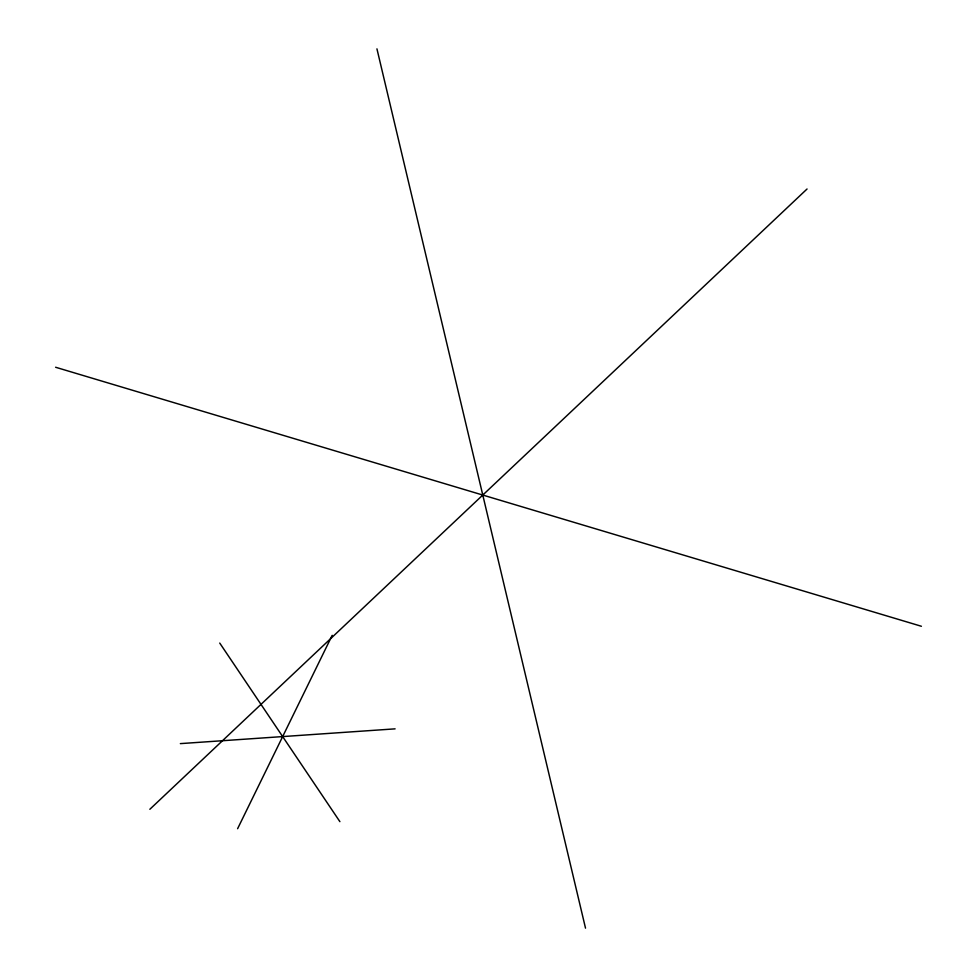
<?xml version="1.0" encoding="UTF-8"?>
<svg xmlns="http://www.w3.org/2000/svg" width="977" height="977" viewBox="0 0 977 977"><rect width="100%" height="100%" fill="white"/><g stroke="black" fill="none" stroke-linecap="round" stroke-linejoin="round"><path stroke-width="1.47" d="M237.606 828.704L332.18 635.343M149.847 809.286L807.051 189.001M180.354 743.619L395.099 728.854M55.604 367.254L921.396 626.269M219.74 643.074L339.898 821.657M376.939 48.85L585.516 928.15"/></g></svg>
